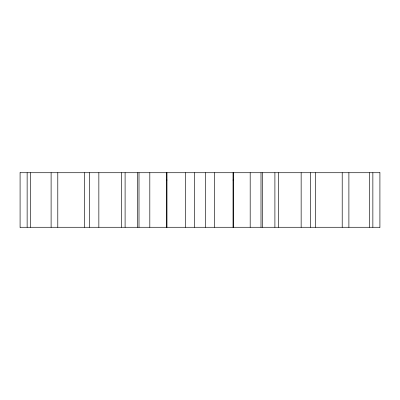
<?xml version="1.0" encoding="UTF-8"?>
<svg xmlns="http://www.w3.org/2000/svg" width="400" height="400" viewBox="0 0 400 400"><rect width="100%" height="100%" fill="white"/><g stroke="black" fill="none" stroke-linecap="round" stroke-linejoin="round"><path stroke-width="0.6" d="M137.33 227.275L137.33 172.725M262.67 172.725L262.67 227.275M20.02 172.725L379.98 172.725M166.51 180.035L167.015 180.035M232.985 180.035L233.49 180.035M20.02 227.275L379.98 227.275M379.91 172.725L379.91 227.275M372.86 172.725L372.86 227.275M369.35 172.725L369.35 227.275M348.89 172.725L348.89 227.275M342.21 172.725L342.21 227.275M315.425 172.725L315.425 227.275M310.345 172.725L310.345 227.275M301.15 172.725L301.15 227.275M278.38 172.725L278.38 227.275M274.9 172.725L274.9 227.275M261 172.725L261 227.275M250.19 172.725L250.19 227.275M233.665 172.725L233.665 227.275M233.035 172.725L233.035 227.275M214.35 172.725L214.35 227.275M205.685 172.725L205.685 227.275M194.315 172.725L194.315 227.275M185.65 172.725L185.65 227.275M166.965 172.725L166.965 227.275M166.335 172.725L166.335 227.275M149.81 172.725L149.81 227.275M139 172.725L139 227.275M125.1 172.725L125.1 227.275M121.62 172.725L121.62 227.275M98.85 172.725L98.85 227.275M89.655 172.725L89.655 227.275M84.575 172.725L84.575 227.275M57.79 172.725L57.79 227.275M51.11 172.725L51.11 227.275M30.65 172.725L30.65 227.275M27.14 172.725L27.14 227.275M20.09 172.725L20.09 227.275"/></g></svg>
